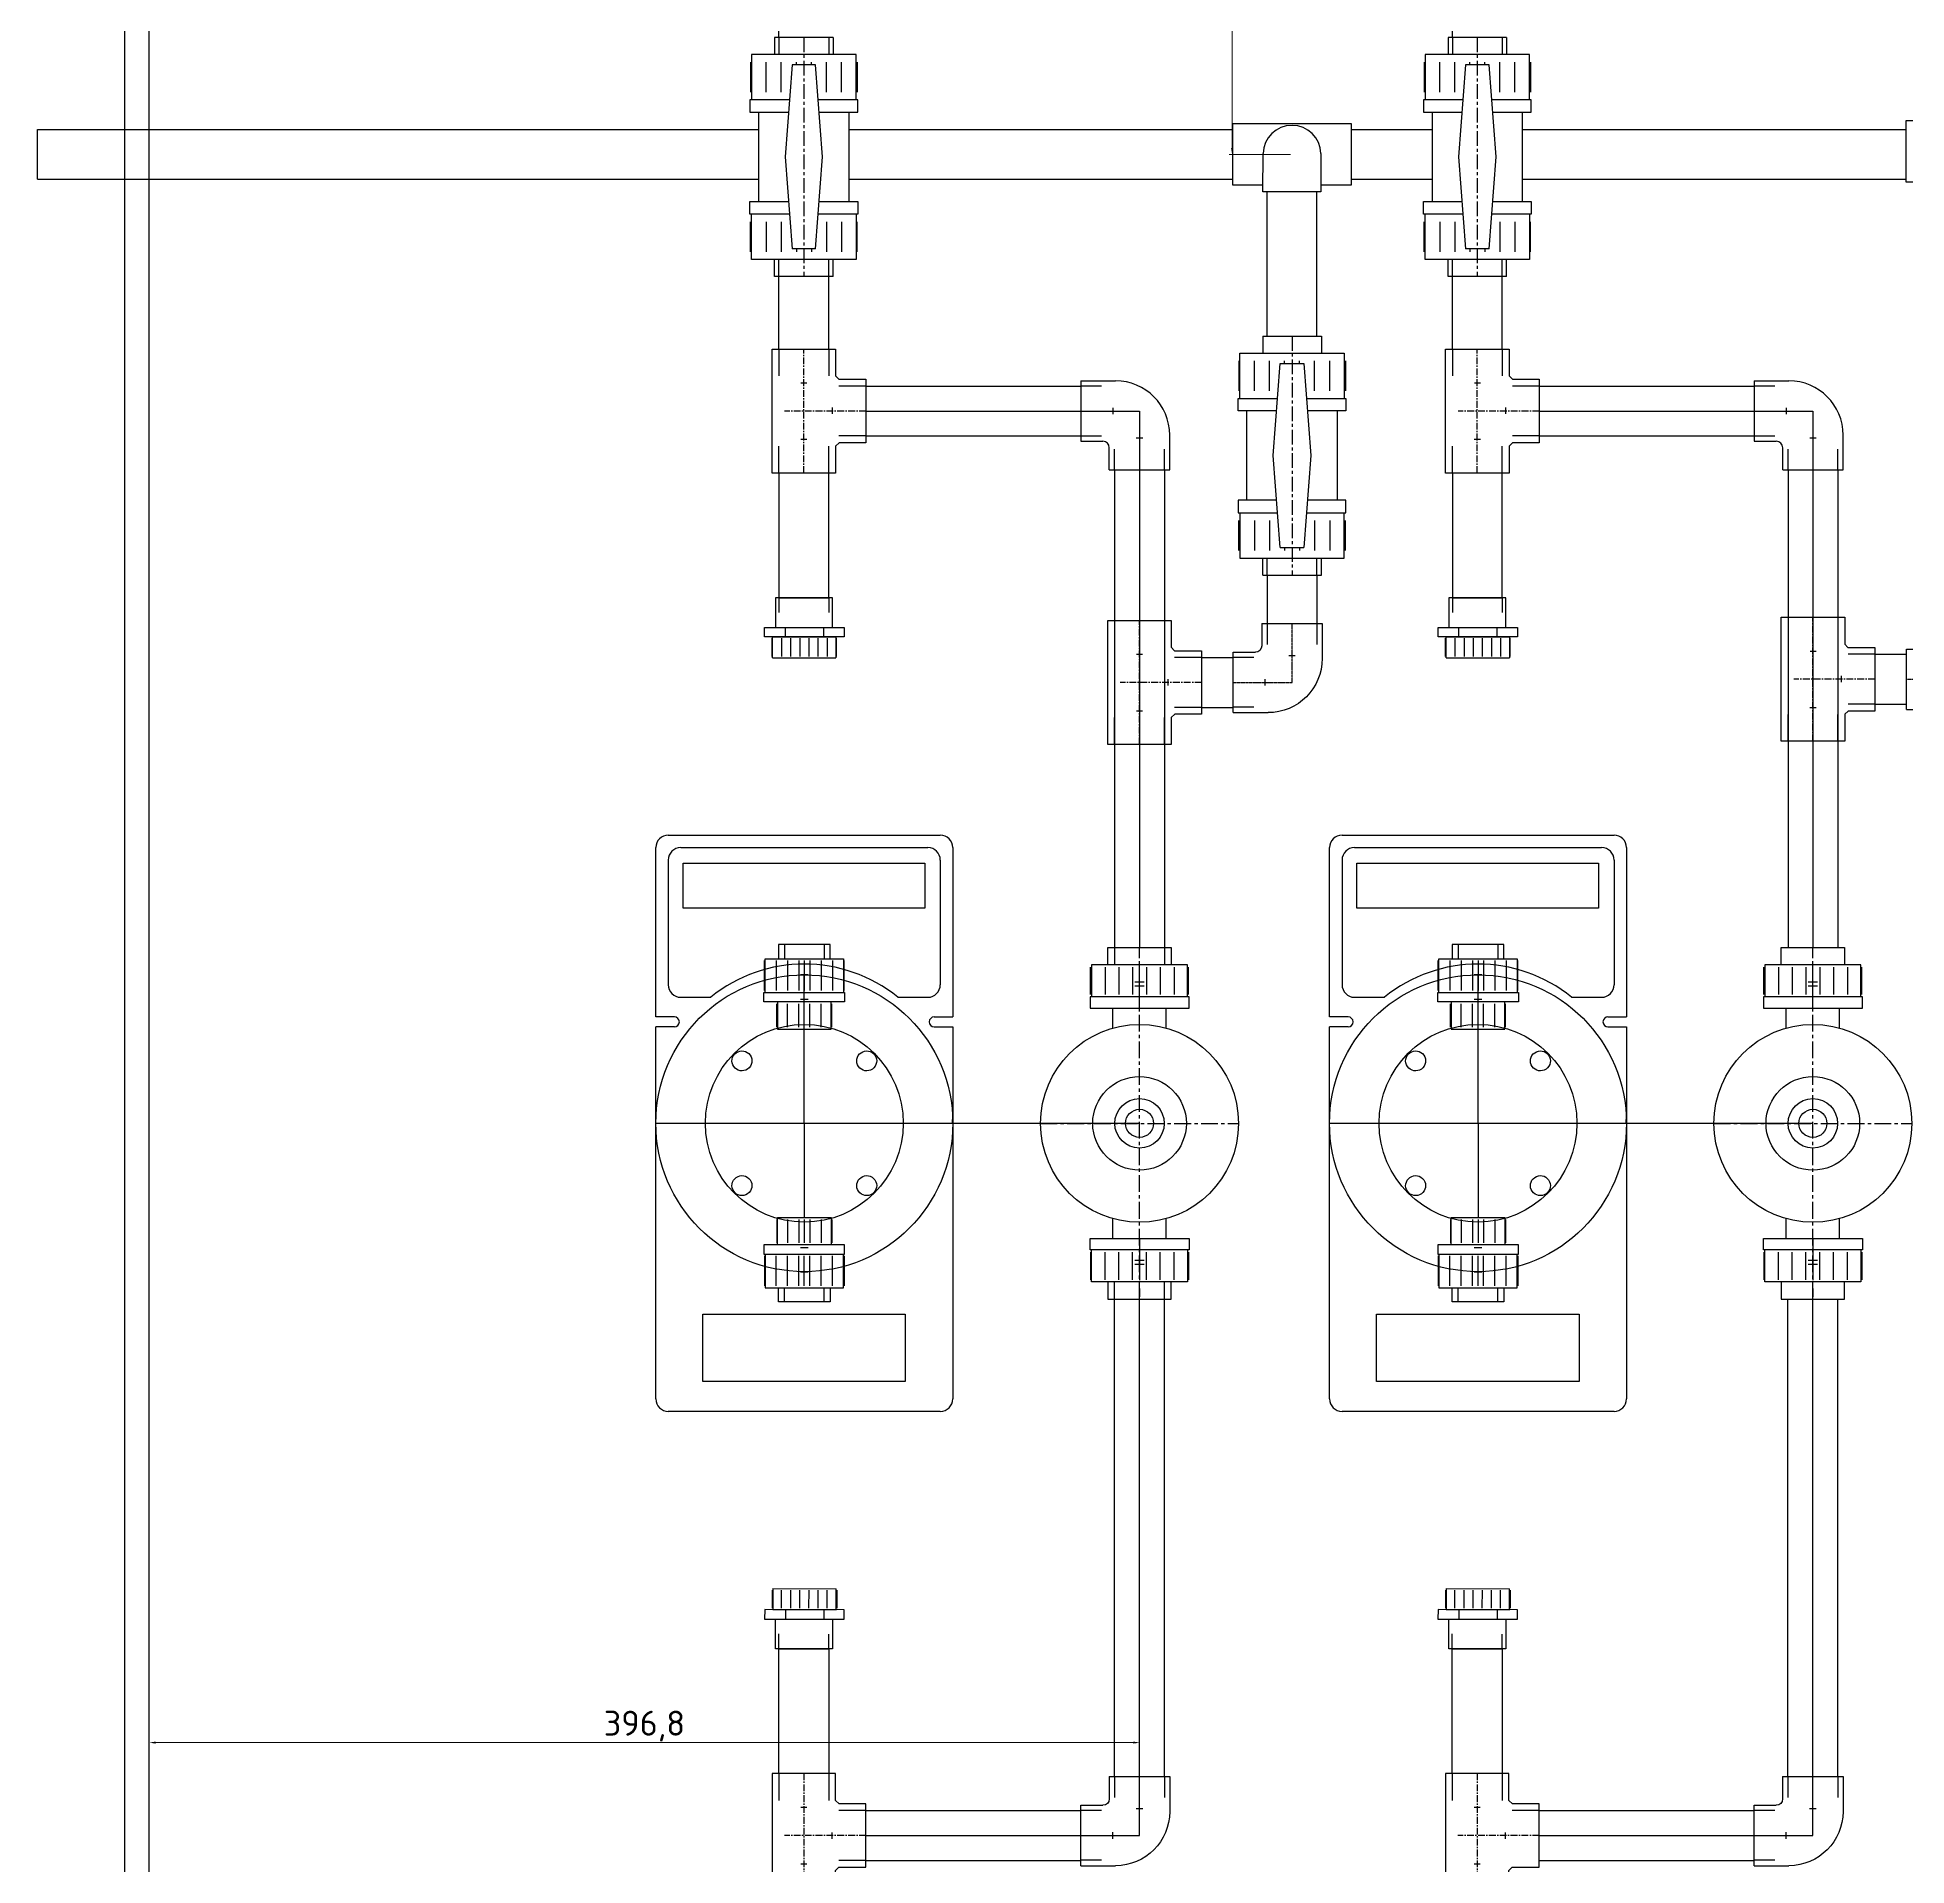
# Model space of a CAD drawing. Header units: inches. Extents: x 13 to 12015, y 11 to 4983.
# Drawn here: x 6474 to 7223, y 3493 to 4225 of the extents above; entities that cross this region are included whole.
import ezdxf

# ---------------------------------------------------------------- set-up
doc = ezdxf.new("R2010")
doc.units = ezdxf.units.IN
doc.header["$MEASUREMENT"] = 0
for name, pattern in [('004_(М5) Пунктир 4мм на 2мм', [0]), ('005_(М5) Пунктир 5мм на 2мм', [0]), ('MITTE', [2, 1.25, -0.25, 0.25, -0.25])]:
    doc.linetypes.add(name, pattern=pattern)
doc.layers.add('KÖRPERKANTE', color=7, linetype='Continuous')
doc.layers.add('Mitte', color=6, linetype='MITTE')
doc.styles.add('Simplex25.085.15', font='isocpeur.ttf', dxfattribs={"height": 2.5})
doc.dimstyles.new('M1.1standart', dxfattribs={"dimtxt": 1, "dimasz": 2.5, "dimexe": 1.25, "dimexo": 0.625, "dimtad": 1, "dimdec": 1, "dimtxsty": 'Simplex25.085.15', "dimcen": 2.5, "dimadec": 0, "dimazin": 0, "dimtfac": 1, "dimtdec": 1, "dimtmove": 0, "dimatfit": 3, "dimldrblk": 'OBLIQUE', "dimfxl": 1.25, "dimlwd": 9, "dimlwe": 9, "dimarcsym": 0})

# ---------------------------------------------------------------- blocks, each defined once
blk = doc.blocks.new('VSCHR_15')
for p, q in [((-21.25, 20.5), (-21.25, 36.5)), ((-15, 36.5), (-15, 20.5)), ((-9, 36.5), (-9, 20.5)), ((-3, 36.5), (-3, 20.5)), ((0, 36.5), (0, 20.5)), ((0, 36.5), (0, 20.5)), ((0, 36.5), (0, 20.5)), ((0, 36.5), (0, 20.5)), ((0, 36.5), (0, 20.5)), ((0, 36.5), (0, 20.5)), ((0, 36.5), (0, 20.5)), ((0, 36.5), (0, 20.5)), ((0, 36.5), (0, 20.5)), ((0, 36.5), (0, 20.5)), ((0, 36.5), (0, 20.5)), ((0, 36.5), (0, 20.5)), ((3, 36.5), (3, 20.5)), ((9, 36.5), (9, 20.5)), ((15, 36.5), (15, 20.5)), ((21.25, 20.5), (21.25, 36.5)), ((20.85, 19.5), (-20.85, 19.5)), ((-14.65, 1), (-14.65, 13.5)), ((-9, 1), (-9, 13.5)), ((-3, 1), (-3, 13.5)), ((0, 1), (0, 13.5)), ((0, 1), (0, 13.5)), ((0, 1), (0, 13.5)), ((0, 1), (0, 13.5)), ((0, 1), (0, 13.5)), ((0, 1), (0, 13.5)), ((0, 1), (0, 13.5)), ((0, 1), (0, 13.5)), ((3, 1), (3, 13.5)), ((9, 1), (9, 13.5)), ((14.65, 1), (14.65, 13.5))]:
    blk.add_line(p, q)
at = {"color": 9}
for p, q in [((2, 29), (-2, 29)), ((2, 16), (-2, 16))]:
    blk.add_line(p, q, dxfattribs=at)
for points in [[(-13.75, 37.5), (-13.75, 45), (13.75, 45), (13.75, 37.5)], [(0, 14.5), (21.5, 14.5), (21.5, 19.5), (20.85, 19.5), (20.85, 37.5), (-20.85, 37.5), (-20.85, 19.5), (-21.5, 19.5), (-21.5, 14.5), (0, 14.5)], [(14.25, 14.5), (14.25, 0), (-14.25, 0), (-14.25, 14.5)]]:
    blk.add_lwpolyline(points)
blk = doc.blocks.new('DRCKHA32')
at = {"color": 253, "linetype": 'MITTE', "ltscale": 10}
for p, q in [((0, -131.3), (0, 131.5)), ((-74, 0), (74, 0))]:
    blk.add_line(p, q, dxfattribs=at)
at = {"ltscale": 25}
for p, q in [((-36.6, 96.4), (-36.6, 116.9)), ((-25.8, 116.9), (-25.8, 96.4)), ((-15.5, 116.9), (-15.5, 96.4)), ((-5.2, 116.9), (-5.2, 96.4)), ((5.2, 116.9), (5.2, 96.4)), ((15.5, 116.9), (15.5, 96.4)), ((25.8, 116.9), (25.8, 96.4)), ((36.6, 96.4), (36.6, 116.9)), ((35.9, 94.7), (-35.9, 94.7)), ((-36.6, -96.4), (-36.6, -116.9)), ((35.9, -94.7), (-35.9, -94.7)), ((-25.8, -116.9), (-25.8, -96.4)), ((-15.5, -116.9), (-15.5, -96.4)), ((-5.2, -116.9), (-5.2, -96.4)), ((5.2, -116.9), (5.2, -96.4)), ((15.5, -116.9), (15.5, -96.4)), ((25.8, -116.9), (25.8, -96.4)), ((36.6, -96.4), (36.6, -116.9))]:
    blk.add_line(p, q, dxfattribs=at)
for p, q in [((-20, 71.2), (-20, 86.1)), ((20, 71.2), (20, 86.1)), ((-20, -85.9), (-20, -71.2)), ((20, -85.9), (20, -71.2))]:
    blk.add_line(p, q)
for points in [[(-23.7, 118.6), (-23.7, 131.5), (23.7, 131.5), (23.7, 118.6)], [(0, 86.1), (37, 86.1), (37, 94.7), (35.9, 94.7), (35.9, 118.6), (-35.9, 118.6), (-35.9, 94.7), (-37, 94.7), (-37, 86.1), (0, 86.1)], [(0, -86.1), (37, -86.1), (37, -94.7), (35.9, -94.7), (35.9, -118.6), (-35.9, -118.6), (-35.9, -94.7), (-37, -94.7), (-37, -86.1), (0, -86.1)], [(-23.7, -118.6), (-23.7, -131.5), (23.7, -131.5), (23.7, -118.6)]]:
    blk.add_lwpolyline(points, dxfattribs=at)
for radius in [74, 35, 18.5, 10.5]:
    blk.add_circle((0, 0), radius)
at = {"layer": 'Mitte', "color": 253, "ltscale": 25}
for p, q in [((0, 86.1), (0, 131.5)), ((3.4, 105.5), (-3.4, 105.5)), ((3.4, 102.5), (-3.4, 102.5)), ((0, -86.1), (0, -131.5)), ((3.4, -102.5), (-3.4, -102.5)), ((3.4, -105.5), (-3.4, -105.5))]:
    blk.add_line(p, q, dxfattribs=at)
blk = doc.blocks.new('t__dn40')
at = {"layer": 'KÖRPERKANTE', "ltscale": 25}
for p, q in [((-26, 2.9), (-26, -2.8)), ((26, 2.7), (26, -2.8)), ((3.1, -26), (-2.7, -26))]:
    blk.add_line(p, q, dxfattribs=at)
at = {"layer": 'KÖRPERKANTE', "ltscale": 25, "flags": 128}
blk.add_lwpolyline([(-57, 29.2), (57, 29.2), (57, -29.2), (32.3, -29.2), (29.2, -32.2), (29.2, -57), (-29.2, -57), (-29.2, -32.3), (-32.2, -29.2), (-57, -29.2), (-57, 29.2)], dxfattribs=at)
at = {"layer": 'Mitte', "color": 253, "ltscale": 5}
for p, q in [((0, -57), (0, 17.7)), ((-57, 0), (57, 0))]:
    blk.add_line(p, q, dxfattribs=at)
blk = doc.blocks.new('90_DN32')
for p, q in [((-45.6, 23.4), (-18.6, 23.4)), ((-45.6, -23.4), (-28.4, -23.4)), ((-23.4, -45.6), (-23.4, -28.4)), ((23.4, -45.6), (23.4, -18.6))]:
    blk.add_line(p, q)
at = {"ltscale": 25}
for p, q in [((-45.6, 23.4), (-45.6, -23.4)), ((-20.8, 2.5), (-20.8, -2.5)), ((-2.5, -20.8), (2.5, -20.8)), ((-23.4, -45.6), (23.4, -45.6))]:
    blk.add_line(p, q, dxfattribs=at)
for centre, radius in [((-18.6, -18.6), 42), ((-28.4, -28.4), 5)]:
    blk.add_arc(centre, radius, 0, 90)
at = {"layer": 'Mitte', "color": 253, "ltscale": 0.3}
for p, q in [((-45.6, 0), (0, 0)), ((0, 0), (0, -45.6))]:
    blk.add_line(p, q, dxfattribs=at)
blk = doc.blocks.new('2WEG_15')
for p, q in [((-12.5, 102), (12.5, 102)), ((-12.5, 102), (-12.5, 94.66)), ((12.5, 102), (12.5, 94.66)), ((-22.73, 91.46), (-22.73, 78.62)), ((-16.05, 78.62), (-16.05, 91.46)), ((-9.63, 78.62), (-9.63, 91.46)), ((-8, 51), (-5, 90.23)), ((-5, 90.23), (5, 90.23)), ((-3.21, 90.23), (-3.21, 91.46)), ((3.21, 90.23), (3.21, 91.46)), ((5, 90.23), (8, 51)), ((9.63, 78.62), (9.63, 91.46)), ((16.05, 78.62), (16.05, 91.46)), ((22.73, 91.46), (22.73, 78.62)), ((-22.3, 75.41), (-6.13, 75.41)), ((6.13, 75.41), (22.3, 75.41)), ((-19.29, 31.94), (-19.29, 70.06)), ((19.29, 70.06), (19.29, 31.94)), ((19.29, 70.06), (19.29, 67.68)), ((-5, 11.77), (-8, 51)), ((8, 51), (5, 11.77)), ((-6.54, 31.94), (-23, 31.94)), ((-23, 31.94), (-23, 26.59)), ((23, 31.94), (6.54, 31.94)), ((23, 26.59), (23, 31.94)), ((-23, 26.59), (-22.3, 26.59)), ((-22.3, 26.59), (-6.13, 26.59)), ((-22.3, 26.59), (-22.3, 7.34)), ((6.13, 26.59), (22.3, 26.59)), ((22.3, 7.34), (22.3, 26.59)), ((22.3, 26.59), (23, 26.59)), ((-22.73, 10.54), (-22.73, 23.38)), ((-16.05, 23.38), (-16.05, 10.54)), ((-9.63, 23.38), (-9.63, 10.54)), ((9.63, 23.38), (9.63, 10.54)), ((16.05, 23.38), (16.05, 10.54)), ((22.73, 10.54), (22.73, 23.38)), ((-5, 11.77), (5, 11.77)), ((-3.21, 11.77), (-3.21, 10.54)), ((3.21, 11.77), (3.21, 10.54)), ((-22.3, 7.34), (22.3, 7.34)), ((-12.5, 0), (-12.5, 7.34)), ((-12.5, 0), (12.5, 0)), ((12.5, 0), (12.5, 7.34))]:
    blk.add_line(p, q)
at = {"color": 253, "linetype": 'MITTE', "ltscale": 5}
blk.add_line((0, 102), (0, 0), dxfattribs=at)
blk.add_lwpolyline([(-6.54, 70.06), (-23, 70.06), (-23, 75.41), (-22.3, 75.41), (-22.3, 94.66), (22.3, 94.66), (22.3, 75.41), (23, 75.41), (23, 70.06), (6.54, 70.06)])
blk = doc.blocks.new('*D89')
at = {"color": 0, "linetype": 'Continuous', "lineweight": 9, "transparency": 16777216}
for p, q in [((6519.2, 3528.9), (6519.2, 3543.16)), ((6913.54, 3541.91), (6521.7, 3541.91)), ((6916.04, 3528.9), (6916.04, 3543.16))]:
    blk.add_line(p, q, dxfattribs=at)
at = {"color": 0, "transparency": 16777216}
for points in [[(6521.7, 3542.33), (6521.7, 3541.5), (6519.2, 3541.91)], [(6913.54, 3542.33), (6913.54, 3541.5), (6916.04, 3541.91)]]:
    blk.add_solid(points, dxfattribs=at)
at = {"layer": 'Defpoints', "color": 0, "transparency": 16777216}
for p in [(6519.2, 3541.91), (6519.2, 3528.28), (6916.04, 3528.28)]:
    blk.add_point(p, dxfattribs=at)
at = {"color": 0, "transparency": 16777216, "insert": (6717.62, 3548.54), "char_height": 2.5, "attachment_point": 5, "style": 'Simplex25.085.15'}
blk.add_mtext('{\\H4x;396,8}', dxfattribs=at)
blk = doc.blocks.new('_Oblique')
at = {"color": 0, "linetype": 'ByBlock', "lineweight": -2}
blk.add_line((-0.5, -0.5), (0.5, 0.5), dxfattribs=at)
blk = doc.blocks.new('*D90')
at = {"color": 0, "linetype": 'Continuous', "lineweight": 9, "transparency": 16777216}
for p, q in [((6976.53, 4922.51), (6951.9, 4922.51)), ((6953.15, 4181.04), (6953.15, 4920.01)), ((6976.53, 4178.54), (6951.9, 4178.54))]:
    blk.add_line(p, q, dxfattribs=at)
at = {"color": 0, "transparency": 16777216}
for points in [[(6952.73, 4920.01), (6953.56, 4920.01), (6953.15, 4922.51)], [(6952.73, 4181.04), (6953.56, 4181.04), (6953.15, 4178.54)]]:
    blk.add_solid(points, dxfattribs=at)
at = {"layer": 'Defpoints', "color": 0, "transparency": 16777216}
for p in [(6953.15, 4922.51), (6977.16, 4922.51), (6977.16, 4178.54)]:
    blk.add_point(p, dxfattribs=at)
at = {"color": 0, "transparency": 16777216, "insert": (6947.52, 4550.52), "char_height": 2.5, "attachment_point": 5, "rotation": 90, "style": 'Simplex25.085.15'}
blk.add_mtext('{\\H4x;744}', dxfattribs=at)

msp = doc.modelspace()

# ---------------------------------------------------------------- linework, layer by layer
at = {"color": 30, "true_color": 0xf8991e}
msp.add_line((6519.19548, 2832.50775), (6519.19548, 4932.50775), dxfattribs=at)
for p, q in [((6771.52349, 4225.42381), (6771.56021, 4254.12691)), ((7041.41297, 4225.42381), (7041.44968, 4254.12691)), ((6474.33701, 4188.53996), (6763.39482, 4188.53996)), ((6474.33701, 4168.53996), (6474.33701, 4188.53996)), ((6799.65217, 4188.53996), (6953.30286, 4188.53996)), ((7001.01089, 4188.53996), (7033.28429, 4188.53996)), ((7069.54165, 4188.53996), (7223.19233, 4188.53996)), ((6474.33701, 4168.53996), (6763.39482, 4168.53996)), ((6799.65217, 4168.53996), (6953.30286, 4168.53996)), ((7001.01089, 4168.53996), (7033.28429, 4168.53996)), ((7069.54165, 4168.53996), (7223.19233, 4168.53996)), ((6967.15688, 4105.70802), (6967.15688, 4163.56265)), ((6987.15688, 4105.70802), (6987.15688, 4163.57013)), ((6771.52349, 4100.50111), (6771.52349, 4129.5569)), ((6791.52349, 4100.50111), (6791.52349, 4129.5569)), ((7041.41297, 4100.50111), (7041.41297, 4129.5569)), ((7061.41297, 4100.50111), (7061.41297, 4129.5569)), ((6806.37143, 4085.65317), (6892.45259, 4085.65317)), ((7076.2609, 4085.65317), (7162.34206, 4085.65317)), ((6806.37143, 4075.65317), (6916.03953, 4075.65317)), ((6916.03953, 4075.65317), (6916.03953, 3860.60516)), ((7076.2609, 4075.65317), (7185.929, 4075.65317)), ((7185.929, 4075.65317), (7185.929, 3860.60516)), ((6806.37143, 4065.65317), (6892.45259, 4065.65317)), ((7076.2609, 4065.65317), (7162.34206, 4065.65317)), ((6906.03953, 4052.06624), (6906.03953, 3860.60516)), ((6926.03953, 4052.06624), (6926.03953, 3860.60516)), ((7175.929, 4052.06624), (7175.929, 3860.60516)), ((7195.929, 4052.06624), (7195.929, 3860.60516)), ((6967.15688, 4009.84111), (6967.15688, 3990.79968)), ((6987.15688, 4009.84111), (6987.15688, 3990.79968)), ((6771.52349, 4000.80524), (6771.52349, 3994.87161)), ((6791.52349, 4000.80524), (6791.52349, 3994.87161)), ((7041.41297, 4000.80524), (7041.41297, 3994.87161)), ((7041.41297, 4000.80524), (7041.41297, 3994.87161)), ((7061.41297, 4000.80524), (7061.41297, 3994.87161)), ((7061.41297, 4000.80524), (7061.41297, 3994.87161)), ((7210.77694, 3978.12917), (7223.45941, 3978.16588)), ((6768.9977, 3976.70141), (6794.39283, 3976.70141)), ((6940.88746, 3976.86817), (6953.56994, 3976.90488)), ((7038.88717, 3976.70141), (7064.2823, 3976.70141)), ((7038.88717, 3976.70141), (7064.2823, 3976.70141)), ((6940.88746, 3956.86817), (6953.56994, 3956.86817)), ((7210.77694, 3958.12917), (7223.45941, 3958.12917)), ((6727.19526, 3895.67159), (6727.19526, 3845.67191)), ((6732.19526, 3900.67159), (6831.19526, 3900.67159)), ((6836.19526, 3895.67159), (6836.19526, 3845.67191)), ((6997.19504, 3895.67159), (6997.19504, 3845.67191)), ((7002.19504, 3900.67159), (7101.19504, 3900.67159)), ((7106.19504, 3895.67159), (7106.19504, 3845.67191)), ((6906.03953, 3860.60516), (6906.03953, 3853.68738)), ((6926.03953, 3860.60516), (6926.03953, 3853.68738)), ((6781.69526, 3790.17159), (6781.69526, 3849.67159)), ((7051.69504, 3790.17159), (7051.69504, 3849.67159)), ((6732.19526, 3840.67191), (6744.25512, 3840.67191)), ((6819.13541, 3840.67191), (6831.19526, 3840.67191)), ((7002.19504, 3840.67191), (7014.2549, 3840.67191)), ((7089.13519, 3840.67191), (7101.19504, 3840.67191)), ((6729.61793, 3832.80411), (6722.19526, 3832.80411)), ((6729.61793, 3828.80411), (6722.19526, 3828.80411)), ((6833.7726, 3832.80411), (6841.19526, 3832.80411)), ((6833.7726, 3828.80411), (6841.19526, 3828.80411)), ((6999.61771, 3832.80411), (6992.19504, 3832.80411)), ((6999.61771, 3828.80411), (6992.19504, 3828.80411)), ((7103.77238, 3832.80411), (7111.19504, 3832.80411)), ((7103.77238, 3828.80411), (7111.19504, 3828.80411)), ((6722.19526, 3790.17159), (6841.19526, 3790.17159)), ((6781.69526, 3790.17159), (6781.69526, 3752.40348)), ((6841.03953, 3790.17159), (6916.03953, 3790.17159)), ((6992.19504, 3790.17159), (7111.19504, 3790.17159)), ((7051.69504, 3790.17159), (7051.69504, 3752.40348)), ((7110.88358, 3790.17159), (7185.88358, 3790.17159)), ((6906.03953, 3719.64454), (6906.03953, 3726.56232)), ((6926.03953, 3719.64454), (6926.03953, 3726.56232)), ((6906.03953, 3528.27695), (6906.03953, 3719.73802)), ((6916.03953, 3504.69001), (6916.03953, 3719.73802)), ((6926.03953, 3528.27695), (6926.03953, 3719.73802)), ((7175.88358, 3528.27695), (7175.88358, 3719.73802)), ((7185.88358, 3504.69001), (7185.88358, 3719.73802)), ((7195.88358, 3528.27695), (7195.88358, 3719.73802)), ((6769.05782, 3603.67293), (6794.45287, 3603.60962)), ((7038.90187, 3603.67293), (7064.29692, 3603.60962)), ((6771.52353, 3579.56287), (6771.53832, 3585.49648)), ((6791.52346, 3579.51302), (6791.53825, 3585.44662)), ((7041.36757, 3579.56287), (7041.38236, 3585.49648)), ((7061.36751, 3579.51302), (7061.3823, 3585.44662)), ((6806.37143, 3514.69001), (6892.45259, 3514.69001)), ((7076.21548, 3514.69001), (7162.29664, 3514.69001)), ((6806.37143, 3504.69001), (6916.03953, 3504.69001)), ((7076.21548, 3504.69001), (7185.88358, 3504.69001)), ((6806.37143, 3494.69001), (6892.45259, 3494.69001)), ((7076.21548, 3494.69001), (7162.29664, 3494.69001))]:
    msp.add_line(p, q)
at = {"color": 5, "linetype": '004_(М5) Пунктир 4мм на 2мм'}
for p, q in [((6771.52349, 4225.42381), (6771.52349, 4218.5297)), ((6791.52349, 4225.42381), (6791.52349, 4218.5297)), ((7041.41297, 4225.42381), (7041.41297, 4218.5297)), ((7061.41297, 4225.42381), (7061.41297, 4218.5297)), ((6771.52349, 4129.5569), (6771.52349, 4136.45101)), ((6791.52349, 4129.5569), (6791.52349, 4136.45101)), ((7041.41297, 4129.5569), (7041.41297, 4136.45101)), ((7061.41297, 4129.5569), (7061.41297, 4136.45101)), ((6771.52349, 4100.50111), (6771.52349, 4089.72824)), ((6791.52349, 4100.50111), (6791.52349, 4089.72824)), ((7041.41297, 4100.50111), (7041.41297, 4089.72824)), ((7061.41297, 4100.50111), (7061.41297, 4089.72824)), ((6806.37143, 4085.65317), (6795.57641, 4085.65317)), ((7076.2609, 4085.65317), (7065.46588, 4085.65317)), ((6771.52349, 4050.80524), (6771.52349, 4061.5781)), ((6791.52349, 4050.80524), (6791.52349, 4061.5781)), ((6806.37143, 4065.65317), (6795.57641, 4065.65317)), ((7041.41297, 4050.80524), (7041.41297, 4061.5781)), ((7061.41297, 4050.80524), (7061.41297, 4061.5781)), ((7076.2609, 4065.65317), (7065.46588, 4065.65317)), ((6967.15688, 4009.84111), (6967.15688, 4016.73522)), ((6987.15688, 4009.84111), (6987.15688, 4016.73522)), ((7175.929, 3992.9771), (7175.929, 3982.20424)), ((7195.929, 3992.9771), (7195.929, 3982.20424)), ((6906.03953, 3991.7161), (6906.03953, 3980.94324)), ((6926.03953, 3991.7161), (6926.03953, 3980.94324)), ((7210.77694, 3978.12917), (7199.98192, 3978.12917)), ((6940.88746, 3976.86817), (6930.09244, 3976.86817)), ((6940.88746, 3956.86817), (6930.09244, 3956.86817)), ((7210.77694, 3958.12917), (7199.98192, 3958.12917)), ((6906.03953, 3942.02024), (6906.03953, 3952.7931)), ((6926.03953, 3942.02024), (6926.03953, 3952.7931)), ((7175.929, 3943.28123), (7175.929, 3954.0541)), ((7195.929, 3943.28123), (7195.929, 3954.0541)), ((6773.69526, 3861.77508), (6773.69526, 3856.13585)), ((6789.69526, 3861.77508), (6789.69526, 3856.13585)), ((7043.69504, 3861.77508), (7043.69504, 3856.13585)), ((7059.69504, 3861.77508), (7059.69504, 3856.13585)), ((6773.69526, 3718.5681), (6773.69526, 3724.20733)), ((6789.69526, 3718.5681), (6789.69526, 3724.20733)), ((7043.69504, 3718.5681), (7043.69504, 3724.20733)), ((7059.69504, 3718.5681), (7059.69504, 3724.20733)), ((6771.52349, 3529.53795), (6771.52349, 3518.76508)), ((6791.52349, 3529.53795), (6791.52349, 3518.76508)), ((7041.36754, 3529.53795), (7041.36754, 3518.76508)), ((7061.36754, 3529.53795), (7061.36754, 3518.76508)), ((6806.37143, 3514.69001), (6795.57641, 3514.69001)), ((7076.21548, 3514.69001), (7065.42046, 3514.69001)), ((6806.37143, 3494.69001), (6795.57641, 3494.69001))]:
    msp.add_line(p, q, dxfattribs=at)
at = {"color": 5, "linetype": '005_(М5) Пунктир 5мм на 2мм'}
for p, q in [((6900.78592, 4085.61646), (6892.45259, 4085.61646)), ((7170.6754, 4085.61646), (7162.34206, 4085.61646)), ((6900.78592, 4065.61646), (6892.45259, 4065.61646)), ((6906.03953, 4052.06624), (6906.03953, 4060.39957)), ((6926.03953, 4052.06624), (6926.03953, 4060.39957)), ((7170.6754, 4065.61646), (7162.34206, 4065.61646)), ((7175.929, 4052.06624), (7175.929, 4060.39957)), ((7195.929, 4052.06624), (7195.929, 4060.39957)), ((6967.15688, 3990.45511), (6967.15688, 3982.12177)), ((6987.15688, 3990.45511), (6987.15688, 3982.12177)), ((6961.90327, 3976.90488), (6953.56994, 3976.90488)), ((6961.90327, 3956.90488), (6953.56994, 3956.90488)), ((6906.03953, 3528.27695), (6906.03953, 3519.94362)), ((6906.03953, 3528.27695), (6906.03953, 3519.94362)), ((6926.03953, 3528.27695), (6926.03953, 3519.94362)), ((6926.03953, 3528.27695), (6926.03953, 3519.94362)), ((7175.88358, 3528.27695), (7175.88358, 3519.94362)), ((7195.88358, 3528.27695), (7195.88358, 3519.94362)), ((6900.78592, 3514.72672), (6892.45259, 3514.72672)), ((6900.78592, 3514.72672), (6892.45259, 3514.72672)), ((7170.62997, 3514.72672), (7162.29664, 3514.72672)), ((6900.78592, 3494.72672), (6892.45259, 3494.72672)), ((6900.78592, 3494.72672), (6892.45259, 3494.72672)), ((7170.62997, 3494.72672), (7162.29664, 3494.72672))]:
    msp.add_line(p, q, dxfattribs=at)
at = {"color": 5}
for p, q in [((6774.13295, 3985.16528), (6774.13295, 3988.93799)), ((6789.48623, 3985.16528), (6789.48623, 3988.93799)), ((7044.02242, 3985.16528), (7044.02242, 3988.93799)), ((7044.02242, 3985.16528), (7044.02242, 3988.93799)), ((7059.3757, 3985.16528), (7059.3757, 3988.93799)), ((7059.3757, 3985.16528), (7059.3757, 3988.93799)), ((6774.17196, 3595.19628), (6774.16255, 3591.42358)), ((6789.52519, 3595.15801), (6789.51579, 3591.38531)), ((7044.016, 3595.19628), (7044.0066, 3591.42358)), ((7059.36924, 3595.15801), (7059.35984, 3591.38531))]:
    msp.add_line(p, q, dxfattribs=at)
at = {"ltscale": 25}
for p, q in [((6768.7541, 3977.3104), (6768.7541, 3984.55628)), ((6768.9977, 3976.70141), (6768.9977, 3985.16528)), ((6768.9977, 3985.16528), (6794.39283, 3985.16528)), ((6772.56032, 3984.55628), (6772.56032, 3977.3104)), ((6776.2143, 3984.55628), (6776.2143, 3977.3104)), ((6779.86827, 3984.55628), (6779.86827, 3977.3104)), ((6783.52225, 3984.55628), (6783.52225, 3977.3104)), ((6787.17622, 3984.55628), (6787.17622, 3977.3104)), ((6790.8302, 3984.55628), (6790.8302, 3977.3104)), ((6794.39283, 3985.16528), (6794.39283, 3976.70141)), ((6794.63642, 3977.3104), (6794.63642, 3984.55628)), ((7038.64357, 3977.3104), (7038.64357, 3984.55628)), ((7038.64357, 3977.3104), (7038.64357, 3984.55628)), ((7038.88717, 3976.70141), (7038.88717, 3985.16528)), ((7038.88717, 3985.16528), (7064.2823, 3985.16528)), ((7038.88717, 3976.70141), (7038.88717, 3985.16528)), ((7038.88717, 3985.16528), (7064.2823, 3985.16528)), ((7042.4498, 3984.55628), (7042.4498, 3977.3104)), ((7042.4498, 3984.55628), (7042.4498, 3977.3104)), ((7046.10377, 3984.55628), (7046.10377, 3977.3104)), ((7046.10377, 3984.55628), (7046.10377, 3977.3104)), ((7049.75775, 3984.55628), (7049.75775, 3977.3104)), ((7049.75775, 3984.55628), (7049.75775, 3977.3104)), ((7053.41172, 3984.55628), (7053.41172, 3977.3104)), ((7053.41172, 3984.55628), (7053.41172, 3977.3104)), ((7057.0657, 3984.55628), (7057.0657, 3977.3104)), ((7057.0657, 3984.55628), (7057.0657, 3977.3104)), ((7060.71967, 3984.55628), (7060.71967, 3977.3104)), ((7060.71967, 3984.55628), (7060.71967, 3977.3104)), ((7064.2823, 3985.16528), (7064.2823, 3976.70141)), ((7064.2823, 3985.16528), (7064.2823, 3976.70141)), ((7064.5259, 3977.3104), (7064.5259, 3984.55628)), ((7064.5259, 3977.3104), (7064.5259, 3984.55628)), ((6769.05782, 3603.67293), (6769.03672, 3595.20908)), ((6794.43177, 3595.14578), (6794.45287, 3603.60962)), ((7038.90187, 3603.67293), (7038.88077, 3595.20908)), ((7064.27582, 3595.14578), (7064.29692, 3603.60962)), ((6768.81271, 3603.06454), (6768.79464, 3595.81868)), ((6772.60086, 3595.80919), (6772.61892, 3603.05505)), ((6776.25482, 3595.80009), (6776.27288, 3603.04594)), ((6779.90878, 3595.79098), (6779.92685, 3603.03683)), ((6783.56275, 3595.78187), (6783.58081, 3603.02773)), ((6787.21671, 3595.77276), (6787.23477, 3603.01862)), ((6790.87068, 3595.76365), (6790.88874, 3603.00951)), ((6794.69495, 3603.00002), (6794.67689, 3595.75416)), ((7038.65675, 3603.06454), (7038.63869, 3595.81868)), ((7042.4449, 3595.80919), (7042.46297, 3603.05505)), ((7046.09887, 3595.80009), (7046.11693, 3603.04594)), ((7049.75283, 3595.79098), (7049.77089, 3603.03683)), ((7053.4068, 3595.78187), (7053.42486, 3603.02773)), ((7057.06076, 3595.77276), (7057.07882, 3603.01862)), ((7060.71472, 3595.76365), (7060.73279, 3603.00951)), ((7064.539, 3603.00002), (7064.52094, 3595.75416)), ((6769.03672, 3595.20908), (6794.43177, 3595.14578)), ((7038.88077, 3595.20908), (7064.27582, 3595.14578))]:
    msp.add_line(p, q, dxfattribs=at)
at = {"color": 30, "true_color": 0xf8991e}
for points in [[(7369.34346, 4932.50775), (6509.19548, 4932.50775), (6509.19548, 3797.73014)], [(7369.34346, 4932.50775), (6509.19548, 4932.50775), (6509.19548, 3797.73014)], [(6509.19548, 3797.73014), (6509.19548, 2832.50775), (7859.19548, 2832.50775), (7859.19548, 3797.73014)]]:
    msp.add_lwpolyline(points, dxfattribs=at)
for points in [[(6988.70084, 4166.32001), (7001.01089, 4166.32001), (7001.01089, 4190.75992), (6953.30286, 4190.75992), (6953.30286, 4166.32001), (6965.4904, 4166.32001)], [(7258.59031, 4167.58101), (7270.90037, 4167.58101), (7270.90037, 4192.02091), (7223.19233, 4192.02091), (7223.19233, 4167.58101), (7235.37988, 4167.58101)], [(6988.7621, 4178.85394), (6988.68736, 4163.56265), (6965.47693, 4163.56265), (6965.55166, 4178.85394)], [(6727.19526, 3905.67159), (6836.19526, 3905.67159)], [(6997.19504, 3905.67159), (7106.19504, 3905.67159)], [(6722.19526, 3832.80411), (6722.19526, 3900.67159)], [(6841.19526, 3900.67159), (6841.19526, 3832.80411)], [(6992.19504, 3832.80411), (6992.19504, 3900.67159)], [(7111.19504, 3900.67159), (7111.19504, 3832.80411)], [(6722.19526, 3679.67159), (6722.19526, 3828.80411)], [(6841.19526, 3828.80411), (6841.19526, 3679.67159)], [(6992.19504, 3679.67159), (6992.19504, 3828.80411)], [(7111.19504, 3828.80411), (7111.19504, 3679.67159)], [(6509.19548, 3772.73014), (6509.19548, 3727.68657)], [(6836.19526, 3674.67159), (6727.19526, 3674.67159)], [(7106.19504, 3674.67159), (6997.19504, 3674.67159)]]:
    msp.add_lwpolyline(points)
for points in [[(6771.52349, 4000.80524), (6791.52349, 4000.80524), (6791.52349, 4050.80524), (6771.52349, 4050.80524)], [(7041.41297, 4000.80524), (7061.41297, 4000.80524), (7061.41297, 4050.80524), (7041.41297, 4050.80524)], [(6733.18509, 3894.4469), (6829.98482, 3894.4469), (6829.98482, 3876.37968), (6733.18509, 3876.37968)], [(7003.18487, 3894.4469), (7099.9846, 3894.4469), (7099.9846, 3876.37968), (7003.18487, 3876.37968)], [(6741.05968, 3713.70049), (6822.17668, 3713.70049), (6822.17668, 3686.68164), (6741.05968, 3686.68164)], [(7011.05946, 3713.70049), (7092.17646, 3713.70049), (7092.17646, 3686.68164), (7011.05946, 3686.68164)], [(6771.52349, 3579.53795), (6791.52349, 3579.53795), (6791.52349, 3529.53795), (6771.52349, 3529.53795)], [(7041.36754, 3579.53795), (7061.36754, 3579.53795), (7061.36754, 3529.53795), (7041.36754, 3529.53795)]]:
    msp.add_lwpolyline(points, close=True)
at = {"color": 5}
for points in [[(6792.95197, 4000.80524), (6770.09502, 4000.80524), (6770.09502, 3988.93799), (6792.95197, 3988.93799)], [(7062.84145, 4000.80524), (7039.98449, 4000.80524), (7039.98449, 3988.93799), (7062.84145, 3988.93799)], [(7062.84145, 4000.80524), (7039.98449, 4000.80524), (7039.98449, 3988.93799), (7062.84145, 3988.93799)], [(6797.61413, 3985.16528), (6765.77639, 3985.16528), (6765.77639, 3988.93799), (6797.61413, 3988.93799)], [(7067.50361, 3985.16528), (7035.66586, 3985.16528), (7035.66586, 3988.93799), (7067.50361, 3988.93799)], [(7067.50361, 3985.16528), (7035.66586, 3985.16528), (7035.66586, 3988.93799), (7067.50361, 3988.93799)], [(6797.65307, 3595.13775), (6765.81543, 3595.21711), (6765.80602, 3591.44441), (6797.64367, 3591.36505)], [(6792.95194, 3579.50946), (6770.09505, 3579.56643), (6770.12464, 3591.43365), (6792.98152, 3591.37667)], [(7067.49712, 3595.13775), (7035.65947, 3595.21711), (7035.65007, 3591.44441), (7067.48771, 3591.36505)], [(7062.79598, 3579.50946), (7039.9391, 3579.56643), (7039.96868, 3591.43365), (7062.82557, 3591.37667)]]:
    msp.add_lwpolyline(points, close=True, dxfattribs=at)
for centre, radius in [((6781.69526, 3790.17159), 59.5), ((7051.69504, 3790.17159), 59.5), ((6781.69526, 3790.17159), 39.63651), ((7051.69504, 3790.17159), 39.63651)]:
    msp.add_circle(centre, radius)
for centre, radius, start, end in [((6977.15688, 4178.53996), 11.60946, 1.54975011, 178.45024989), ((6727.19526, 3900.67159), 5, 90, 180), ((6836.19526, 3900.67159), 5, 0, 90), ((6997.19504, 3900.67159), 5, 90, 180), ((7106.19504, 3900.67159), 5, 0, 90), ((6732.19526, 3895.67159), 5, 90, 180), ((6831.19526, 3895.67159), 5, 0, 90), ((7002.19504, 3895.67159), 5, 90, 180), ((7101.19504, 3895.67159), 5, 0, 90), ((6781.69526, 3794.47369), 59.5, 50.9358258, 129.0641742), ((7051.69504, 3794.47369), 59.5, 50.9358258, 129.0641742), ((6732.19526, 3845.67191), 5, 180, 270), ((6831.19526, 3845.67191), 5, 270, 0), ((7002.19504, 3845.67191), 5, 180, 270), ((7101.19504, 3845.67191), 5, 270, 0), ((6729.61793, 3830.80411), 2, 270, 90), ((6833.7726, 3830.80411), 2, 90, 270), ((6999.61771, 3830.80411), 2, 270, 90), ((7103.77238, 3830.80411), 2, 90, 270), ((6781.69526, 3794.47369), 59.5, 180, 182.07181305), ((6781.69526, 3794.47369), 59.5, 355.8536587, 0), ((7051.69504, 3794.47369), 59.5, 180, 182.07181305), ((7051.69504, 3794.47369), 59.5, 355.8536587, 0), ((6727.19526, 3679.67159), 5, 180, 270), ((6836.19526, 3679.67159), 5, 270, 0), ((6997.19504, 3679.67159), 5, 180, 270), ((7106.19504, 3679.67159), 5, 270, 0)]:
    msp.add_arc(centre, radius, start, end)
for centre in [(6756.69526, 3815.17159), (6806.69526, 3815.17159), (7026.69504, 3815.17159), (7076.69504, 3815.17159), (6756.69526, 3765.17159), (6806.69526, 3765.17159), (7026.69504, 3765.17159), (7076.69504, 3765.17159)]:
    msp.add_ellipse(centre, major_axis=(-2.28104, 3.28586), ratio=1)

# ---------------------------------------------------------------- block references
for name, p, xscale, yscale, zscale in [('2WEG_15', (6781.52349, 4129.5569), -0.9398716597812283, 0.9398716597812283, 0.9398716597812283), ('2WEG_15', (7051.41297, 4129.5569), -0.9398716597812283, 0.9398716597812283, 0.9398716597812283), ('2WEG_15', (6977.15688, 4009.84111), 0.9398716597812283, 0.9398716597812283, 0.9398716597812283), ('90_DN32', (6916.03953, 4075.65317), 0.5172573869406528, 0.5172573869406528, 0.5172573869406528), ('90_DN32', (7185.929, 4075.65317), 0.5172573869406528, 0.5172573869406528, 0.5172573869406528), ('VSCHR_15', (6781.69526, 3827.9397), -0.7518973278249828, 0.7518973278249828, 0.7518973278249828), ('DRCKHA32', (6916.03953, 3790.12485), 0.5359719349855878, 0.5359719349855878, 0.5359719349855878), ('VSCHR_15', (7051.69504, 3827.9397), -0.7518973278249828, 0.7518973278249828, 0.7518973278249828), ('DRCKHA32', (7185.88358, 3790.12485), 0.5359719349855878, 0.5359719349855878, 0.5359719349855878)]:
    msp.add_blockref(name, p, dxfattribs=dict(xscale=xscale, yscale=yscale, zscale=zscale))
for name, p, xscale, yscale, zscale, rotation in [('t__dn40', (6781.52349, 4075.65317), 0.435928668398155, 0.435928668398155, 0.435928668398155, 89.99999999999999), ('t__dn40', (7051.41297, 4075.65317), 0.435928668398155, 0.435928668398155, 0.435928668398155, 89.99999999999999), ('t__dn40', (7185.929, 3968.12917), 0.435928668398155, 0.435928668398155, 0.435928668398155, 89.99999999999999), ('t__dn40', (6916.03953, 3966.86817), 0.435928668398155, 0.435928668398155, 0.435928668398155, 89.99999999999999), ('90_DN32', (6977.15688, 3966.86817), -0.5172573869406528, 0.5172573869406528, 0.5172573869406528, 180), ('90_DN32', (7247.04635, 3968.12917), -0.5172573869406528, 0.5172573869406528, 0.5172573869406528, 180), ('VSCHR_15', (6781.69526, 3752.40348), 0.7518973278249828, 0.7518973278249828, 0.7518973278249828, 180), ('VSCHR_15', (7051.69504, 3752.40348), 0.7518973278249828, 0.7518973278249828, 0.7518973278249828, 180), ('t__dn40', (6781.52349, 3504.69001), -0.435928668398155, 0.435928668398155, 0.435928668398155, 90), ('t__dn40', (7051.36754, 3504.69001), -0.435928668398155, 0.435928668398155, 0.435928668398155, 90), ('90_DN32', (6916.03953, 3504.69001), -0.5172573869406528, 0.5172573869406528, 0.5172573869406528, 180), ('90_DN32', (7185.88358, 3504.69001), -0.5172573869406528, 0.5172573869406528, 0.5172573869406528, 180)]:
    msp.add_blockref(name, p, dxfattribs=dict(xscale=xscale, yscale=yscale, zscale=zscale, rotation=rotation))

# ---------------------------------------------------------------- dimensions: what is measured, and where the dimension line sits
dim = msp.add_linear_dim(base=(6953.14602, 4922.50775), p1=(6977.15688, 4178.53996), p2=(6977.15688, 4922.50775), angle=90, text='{\\H4x;<>}', dimstyle='M1.1standart', override={"dimarcsym": 1})
dim.commit()
dim.dimension.update_dxf_attribs({"geometry": '*D90', "text_midpoint": (6947.52102, 4550.52386)})
dim = msp.add_linear_dim(base=(6519.19548, 3541.91235), p1=(6916.03953, 3528.27695), p2=(6519.19548, 3528.27695), text='{\\H4x;<>}', dimstyle='M1.1standart', override={"dimarcsym": 1})
dim.commit()
dim.dimension.update_dxf_attribs({"geometry": '*D89', "text_midpoint": (6717.6175, 3548.53735)})

doc.saveas('drawing.dxf')
